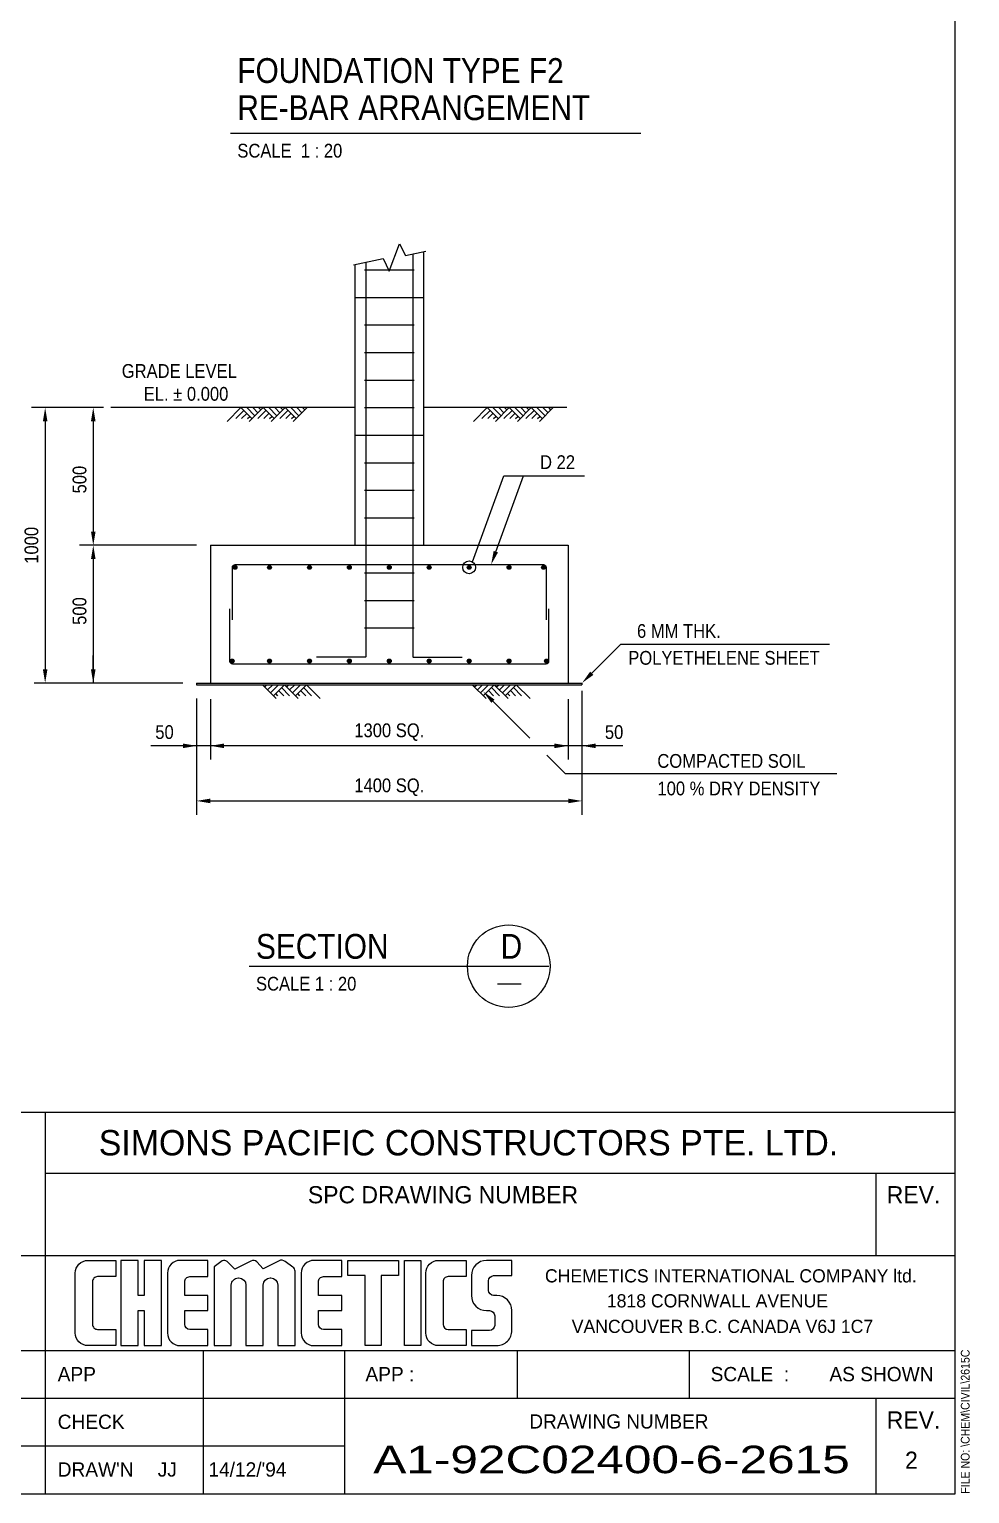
# Model space of a CAD drawing. Extents: x 300 to 83919, y 300 to 58945.
# Drawn here: x 66836 to 83919, y 300 to 26886 of the extents above; entities that cross this region are included whole.
import ezdxf
from ezdxf.enums import TextEntityAlignment as Align

# ---------------------------------------------------------------- set-up
doc = ezdxf.new("R2010")
doc.units = 0
doc.header["$LTSCALE"] = 1000
doc.linetypes.add('HIDDEN', pattern=[0])
doc.layers.get('0').update_dxf_attribs({"linetype": 'CONTINUOUS'})
for name, color, linetype in [('BAR', 1, 'CONTINUOUS'), ('DIM', 2, 'CONTINUOUS'), ('FORM', 1, 'CONTINUOUS')]:
    doc.layers.add(name, color=color, linetype=linetype)

msp = doc.modelspace()

# ---------------------------------------------------------------- linework, layer by layer
at = {"color": 0, "linetype": 'HIDDEN'}
for p, q in [((72750.82970820906, 22616.89293238763), (72750.82970820906, 17517.47226002674)), ((74000.82970820903, 17517.47226002667), (74000.82970820909, 22851.80099132327)), ((72750.829708209, 22017.4722600267), (74000.829708209, 22017.4722600267)), ((72750.829708209, 19517.47226002663), (74000.829708209, 19517.47226002663))]:
    msp.add_line(p, q, dxfattribs=at)
at = {"color": 0}
for p, q in [((72750.82970820906, 20017.4722600267), (68318.27858443563, 20017.4722600267)), ((70431.94049970897, 19767.4722600267), (70681.94049970897, 20017.4722600267)), ((70588.00651688696, 19817.4722600267), (70734.97350829796, 19964.43925143771)), ((70881.94049970896, 19817.47226002671), (70681.94049970896, 20017.4722600267)), ((70934.97350829795, 19870.5052686157), (70788.00651688695, 20017.4722600267)), ((70831.94049970896, 19767.4722600267), (71081.94049970896, 20017.4722600267)), ((70988.00651688693, 19923.5382772047), (70894.07253406494, 20017.4722600267)), ((70988.00651688695, 19817.4722600267), (71134.97350829795, 19964.43925143771)), ((71041.03952547592, 19976.57128579369), (71000.13855124291, 20017.47226002671)), ((71281.94049970894, 19817.47226002671), (71081.94049970894, 20017.4722600267)), ((71334.97350829793, 19870.5052686157), (71188.00651688693, 20017.4722600267)), ((71231.94049970894, 19767.4722600267), (71481.94049970894, 20017.4722600267)), ((71388.00651688692, 19923.5382772047), (71294.07253406492, 20017.4722600267)), ((71388.00651688693, 19817.4722600267), (71534.97350829793, 19964.43925143771)), ((71441.0395254759, 19976.57128579369), (71400.1385512429, 20017.47226002671)), ((71681.94049970893, 19817.47226002671), (71481.94049970893, 20017.4722600267)), ((71734.97350829792, 19870.5052686157), (71588.00651688692, 20017.4722600267)), ((71631.94049970893, 19767.4722600267), (71881.94049970893, 20017.4722600267)), ((71788.0065168869, 19923.5382772047), (71694.07253406491, 20017.4722600267)), ((71841.03952547589, 19976.57128579369), (71800.13855124288, 20017.47226002671)), ((76602.27135255055, 20017.47226002671), (74000.82970820906, 20017.47226002675)), ((74902.40504335462, 19767.47226002671), (75152.40504335462, 20017.47226002671)), ((75058.47106053261, 19817.47226002671), (75205.43805194361, 19964.43925143771)), ((75352.4050433546, 19817.47226002672), (75152.4050433546, 20017.47226002671)), ((75405.4380519436, 19870.50526861571), (75258.4710605326, 20017.47226002671)), ((75302.4050433546, 19767.47226002671), (75552.4050433546, 20017.47226002671)), ((75458.47106053258, 19923.53827720471), (75364.53707771059, 20017.47226002671)), ((75458.4710605326, 19817.47226002671), (75605.4380519436, 19964.43925143771)), ((75511.50406912157, 19976.5712857937), (75470.60309488856, 20017.47226002672)), ((75752.40504335459, 19817.47226002672), (75552.40504335459, 20017.47226002671)), ((75805.43805194358, 19870.50526861571), (75658.47106053258, 20017.47226002671)), ((75702.40504335459, 19767.47226002671), (75952.40504335459, 20017.47226002671)), ((75858.47106053257, 19923.53827720471), (75764.53707771057, 20017.47226002671)), ((75858.47106053258, 19817.47226002671), (76005.43805194358, 19964.43925143771)), ((75911.50406912155, 19976.5712857937), (75870.60309488855, 20017.47226002672)), ((76152.40504335458, 19817.47226002672), (75952.40504335458, 20017.47226002671)), ((76205.43805194357, 19870.50526861571), (76058.47106053257, 20017.47226002671)), ((76102.40504335458, 19767.47226002671), (76352.40504335458, 20017.47226002671)), ((76258.47106053255, 19923.53827720471), (76164.53707771056, 20017.47226002671)), ((76311.50406912154, 19976.5712857937), (76270.60309488853, 20017.47226002672)), ((70694.07253406494, 19817.4722600267), (70788.00651688695, 19911.40624284871)), ((70800.13855124293, 19817.47226002671), (70841.03952547594, 19858.37323425972)), ((71094.07253406492, 19817.4722600267), (71188.00651688693, 19911.40624284871)), ((71200.13855124291, 19817.47226002671), (71241.03952547592, 19858.37323425972)), ((71494.07253406491, 19817.4722600267), (71588.00651688692, 19911.40624284871)), ((71600.1385512429, 19817.47226002671), (71641.0395254759, 19858.37323425972)), ((75164.53707771059, 19817.47226002671), (75258.4710605326, 19911.40624284872)), ((75270.60309488857, 19817.47226002672), (75311.50406912158, 19858.37323425972)), ((75564.53707771057, 19817.47226002671), (75658.47106053258, 19911.40624284872)), ((75670.60309488856, 19817.47226002672), (75711.50406912157, 19858.37323425972)), ((75964.53707771056, 19817.47226002671), (76058.47106053257, 19911.40624284872)), ((76070.60309488855, 19817.47226002672), (76111.50406912155, 19858.37323425972)), ((70125.82970820897, 17517.4722600267), (76625.829708209, 17517.4722600268)), ((70125.82970820897, 17517.4722600267), (70125.82970820901, 15017.4722600267)), ((76625.829708209, 17517.4722600268), (76625.82970820897, 15017.4722600267)), ((69875.82970820901, 15017.4722600267), (76875.82970820897, 15017.4722600267)), ((69875.82970820901, 15017.4722600267), (69875.82970820901, 14987.4722600267)), ((69875.82970820901, 14987.4722600267), (76875.82970820897, 14987.4722600267)), ((71321.25414677794, 14737.47226002669), (71071.25414677794, 14987.47226002669)), ((71112.15512101096, 14946.57128579369), (71153.05609524398, 14987.4722600267)), ((71165.18812959996, 14893.53827720469), (71259.12211242196, 14987.47226002669)), ((71218.22113818894, 14840.5052686157), (71365.18812959993, 14987.47226002669)), ((71271.25414677794, 14787.4722600267), (71471.25414677794, 14987.47226002669)), ((71565.18812959993, 14787.47226002669), (71418.22113818894, 14934.4392514377)), ((71721.25414677791, 14737.47226002669), (71471.25414677791, 14987.47226002669)), ((71512.15512101096, 14946.57128579369), (71553.05609524396, 14987.4722600267)), ((71565.18812959993, 14893.53827720469), (71659.12211242193, 14987.47226002669)), ((71618.22113818894, 14840.5052686157), (71765.18812959993, 14987.47226002669)), ((71671.25414677791, 14787.4722600267), (71871.25414677791, 14987.47226002669)), ((71965.1881295999, 14787.47226002669), (71818.2211381889, 14934.4392514377)), ((72121.25414677791, 14737.47226002669), (71871.25414677791, 14987.47226002669)), ((75132.50795816265, 14737.47226002669), (74882.50795816265, 14987.47226002669)), ((74923.40893239567, 14946.57128579369), (74964.3099066287, 14987.4722600267)), ((74976.44194098467, 14893.53827720469), (75070.37592380667, 14987.47226002669)), ((75029.47494957365, 14840.5052686157), (75176.44194098465, 14987.47226002669)), ((75082.50795816265, 14787.4722600267), (75282.50795816265, 14987.47226002669)), ((75376.44194098465, 14787.47226002669), (75229.47494957365, 14934.4392514377)), ((75532.50795816262, 14737.47226002669), (75282.50795816262, 14987.47226002669)), ((75323.40893239567, 14946.57128579369), (75364.30990662867, 14987.4722600267)), ((75376.44194098465, 14893.53827720469), (75470.37592380664, 14987.47226002669)), ((75429.47494957365, 14840.5052686157), (75576.44194098465, 14987.47226002669)), ((75482.50795816262, 14787.4722600267), (75682.50795816262, 14987.47226002669)), ((75776.44194098462, 14787.47226002669), (75629.47494957362, 14934.4392514377)), ((75932.50795816262, 14737.47226002669), (75682.50795816262, 14987.47226002669)), ((76875.82970820897, 15017.4722600267), (76875.82970820897, 14987.4722600267)), ((71353.05609524396, 14787.4722600267), (71312.15512101096, 14828.37323425971)), ((71459.12211242196, 14787.47226002669), (71365.18812959993, 14881.40624284871)), ((71753.05609524396, 14787.4722600267), (71712.15512101093, 14828.37323425971)), ((71859.12211242193, 14787.47226002669), (71765.18812959993, 14881.40624284871)), ((75164.30990662867, 14787.4722600267), (75123.40893239567, 14828.37323425971)), ((75270.37592380667, 14787.47226002669), (75176.44194098465, 14881.40624284871)), ((75564.30990662867, 14787.4722600267), (75523.40893239564, 14828.37323425971)), ((75670.37592380664, 14787.47226002669), (75576.44194098465, 14881.40624284871))]:
    msp.add_line(p, q, dxfattribs=at)
msp.add_lwpolyline([(72724.60593913388, 22611.51661103902), (73264.04561624583, 22722.11097464989), (73374.6992211632, 22494.01028236543), (73561.42885603113, 22991.68491861431), (73672.08341898842, 22777.40815645532), (74038.62564086705, 22860.35392916348)], dxfattribs=at)
at = {"layer": 'BAR', "color": 0, "linetype": 'HIDDEN'}
for p, q in [((72925.8297082091, 22517.47226002664), (73825.82970820891, 22517.47226002665)), ((72925.8297082091, 22017.47226002676), (73825.82970820891, 22017.47226002675)), ((72925.8297082091, 21517.47226002676), (73825.82970820891, 21517.47226002675)), ((72925.8297082091, 21017.47226002675), (73825.82970820891, 21017.47226002676)), ((72925.8297082091, 20517.47226002675), (73825.82970820891, 20517.47226002676)), ((72925.8297082091, 20017.47226002675), (73825.82970820891, 20017.47226002676)), ((72925.8297082091, 19517.47226002675), (73825.82970820891, 19517.47226002676)), ((72925.8297082091, 19017.47226002675), (73825.82970820891, 19017.47226002676)), ((72925.8297082091, 18517.47226002675), (73825.82970820891, 18517.47226002676)), ((72925.8297082091, 18017.47226002675), (73825.82970820891, 18017.47226002676)), ((72925.8297082091, 17517.47226002676), (73825.82970820891, 17517.47226002675)), ((72925.8297082091, 17017.47226002676), (73825.82970820891, 17017.47226002675)), ((72925.8297082091, 16517.47226002676), (73825.82970820891, 16517.47226002675)), ((72925.8297082091, 16017.47226002676), (73825.82970820891, 16017.47226002675))]:
    msp.add_line(p, q, dxfattribs=at)
for points in [[(72950.82970820904, 22657.89635438394), (72950.82970820913, 15497.4722600267, -0.4142135623730988), (72940.82970820913, 15487.4722600267), (72050.97401038681, 15487.4722600267)], [(73800.82970820898, 22806.54248206718), (73800.8297082089, 15497.4722600267, 0.4142135623730988), (73810.8297082089, 15487.4722600267), (74700.68540603122, 15487.4722600267)]]:
    msp.add_lwpolyline(points, format="xyb", dxfattribs=at)
at = {"layer": 'BAR', "color": 0}
for points in [[(70525.82970820894, 16167.47226002681), (70525.82970820891, 17117.47226002676, -0.4142135623731062), (70575.82970820891, 17167.47226002676), (76175.82970820906, 17167.47226002676, -0.4142135623731184), (76225.82970820906, 17117.47226002676), (76225.82970820903, 16167.4722600268)], [(70475.82970820896, 16367.4722600268), (70475.82970820896, 15417.47226002667, 0.4142135623730864), (70525.82970820896, 15367.47226002667), (76225.829708209, 15367.47226002671, 0.4142135623730864), (76275.829708209, 15417.47226002671), (76275.829708209, 16367.4722600268)]]:
    msp.add_lwpolyline(points, format="xyb", dxfattribs=at)
for centre, radius in [((70574.10431252662, 17117.22918452563), 35), ((70574.10431252662, 17117.22918452563), 25), ((70574.10431252662, 17117.22918452563), 15), ((70574.10431252662, 17117.22918452563), 5), ((71200.829708209, 17117.22918452561), 35), ((71200.829708209, 17117.22918452561), 25), ((71200.829708209, 17117.22918452561), 15), ((71200.829708209, 17117.22918452561), 5), ((71925.829708209, 17117.22918452561), 35), ((71925.829708209, 17117.22918452561), 25), ((71925.829708209, 17117.22918452561), 15), ((71925.829708209, 17117.22918452561), 5), ((72650.829708209, 17117.22918452561), 35), ((72650.829708209, 17117.22918452561), 25), ((72650.829708209, 17117.22918452561), 15), ((72650.829708209, 17117.22918452561), 5), ((73375.829708209, 17117.22918452561), 35), ((73375.829708209, 17117.22918452561), 25), ((73375.829708209, 17117.22918452561), 15), ((73375.829708209, 17117.22918452561), 5), ((74100.829708209, 17117.22918452561), 35), ((74100.829708209, 17117.22918452561), 25), ((74100.829708209, 17117.22918452561), 15), ((74100.829708209, 17117.22918452561), 5), ((74825.829708209, 17117.22918452561), 35), ((74825.829708209, 17117.22918452561), 25), ((74825.829708209, 17117.22918452561), 15), ((74825.829708209, 17117.22918452561), 5), ((75550.829708209, 17117.22918452561), 35), ((75550.829708209, 17117.22918452561), 25), ((75550.829708209, 17117.22918452561), 15), ((75550.829708209, 17117.22918452561), 5), ((76177.55510389138, 17117.22918452563), 35), ((76177.55510389138, 17117.22918452563), 25), ((76177.55510389138, 17117.22918452563), 15), ((76177.55510389138, 17117.22918452563), 5), ((70520.30302036637, 15417.71533552788), 35), ((70520.30302036637, 15417.71533552788), 25), ((70520.30302036637, 15417.71533552788), 15), ((70520.30302036637, 15417.71533552788), 5), ((71200.829708209, 15417.71533552788), 35), ((71200.829708209, 15417.71533552788), 25), ((71200.829708209, 15417.71533552788), 15), ((71200.829708209, 15417.71533552788), 5), ((71925.829708209, 15417.71533552788), 35), ((71925.829708209, 15417.71533552788), 25), ((71925.829708209, 15417.71533552788), 15), ((71925.829708209, 15417.71533552788), 5), ((72650.829708209, 15417.71533552788), 35), ((72650.829708209, 15417.71533552788), 25), ((72650.829708209, 15417.71533552788), 15), ((72650.829708209, 15417.71533552788), 5), ((73375.829708209, 15417.71533552788), 35), ((73375.829708209, 15417.71533552788), 25), ((73375.829708209, 15417.71533552788), 15), ((73375.829708209, 15417.71533552788), 5), ((74100.829708209, 15417.71533552788), 35), ((74100.829708209, 15417.71533552788), 25), ((74100.829708209, 15417.71533552788), 15), ((74100.829708209, 15417.71533552788), 5), ((74825.829708209, 15417.71533552788), 35), ((74825.829708209, 15417.71533552788), 25), ((74825.829708209, 15417.71533552788), 15), ((74825.829708209, 15417.71533552788), 5), ((75550.829708209, 15417.71533552788), 35), ((75550.829708209, 15417.71533552788), 25), ((75550.829708209, 15417.71533552788), 15), ((75550.829708209, 15417.71533552788), 5), ((76231.35639605159, 15417.71533552788), 35), ((76231.35639605159, 15417.71533552788), 25), ((76231.35639605159, 15417.71533552788), 15), ((76231.35639605159, 15417.71533552788), 5)]:
    msp.add_circle(centre, radius, dxfattribs=at)
at = {"layer": 'DIM', "color": 0}
for p, q in [((70490.82072233134, 24999.99999999999), (77943.61474452665, 24999.99999999999)), ((68184.48906963441, 20017.4722600267), (66875.22852675653, 20017.4722600267)), ((67125.22852675653, 19767.4722600267), (67125.22852675653, 15267.4722600267)), ((67998.50141174148, 19767.4722600267), (67998.50141174148, 17767.4722600267)), ((74887.07590927463, 17215.46223459187), (75457.51511381142, 18777.8112699513)), ((75310.8079712853, 17402.30879058804), (75813.02644001937, 18777.8112699513)), ((75457.51511381142, 18777.8112699513), (76920.58112170064, 18777.8112699513)), ((69875.82970820897, 17517.4722600267), (67748.50141174148, 17517.4722600267)), ((67998.50141174148, 17267.4722600267), (67998.50141174148, 15017.4722600267)), ((77052.60640350562, 15194.24895532334), (77582.93648939554, 15724.57904121324)), ((77582.93648939554, 15724.57904121324), (81372.33278149662, 15724.57904121324)), ((67998.50141174148, 15267.4722600267), (67998.50141174148, 15517.4722600267)), ((69625.82970820901, 15017.4722600267), (66925.82447778982, 15017.4722600267)), ((69875.82970820901, 14737.4722600267), (69875.82970820901, 12627.19728088884)), ((70125.82970820901, 14727.38613474039), (70125.82970820901, 13627.19728088884)), ((75259.060859736, 14686.56109633841), (75929.71087558399, 14015.91108049042)), ((76625.82970820898, 14727.38613474039), (76625.82970820898, 13627.19728088884)), ((76875.82970820897, 14877.19728088884), (76875.82970820897, 12627.19728088884)), ((77616.34135075368, 13877.19728088884), (69046.93836747577, 13877.19728088884)), ((76237.33209639242, 13708.289859682), (76568.42467518557, 13377.19728088885)), ((76568.42467518557, 13377.19728088885), (81506.34239530063, 13377.19728088885)), ((70125.82970820901, 12877.19728088884), (76625.82970820897, 12877.19728088884)), ((70829.73770005806, 9877.197280888842), (76274.30425225745, 9877.197280888842)), ((75343.43439353922, 9557.212830444867), (75772.76405755566, 9557.212830444867))]:
    msp.add_line(p, q, dxfattribs=at)
for centre, radius in [((74825.829708209, 17117.22918452561), 115.7619508746429), ((75545.47178104862, 9877.197280888842), 750)]:
    msp.add_circle(centre, radius, dxfattribs=at)
for points in [[(67083.56186008986, 19767.4722600267), (67166.8951934232, 19767.4722600267), (67125.22852675653, 20017.4722600267)], [(67956.83474507481, 19767.4722600267), (68040.16807840815, 19767.4722600267), (67998.50141174148, 20017.4722600267)], [(67956.83474507481, 17767.4722600267), (68040.16807840815, 17767.4722600267), (67998.50141174148, 17517.4722600267)], [(67956.83474507481, 17267.4722600267), (68040.16807840815, 17267.4722600267), (67998.50141174148, 17517.4722600267)], [(75349.94739304553, 17388.01834708942), (75271.6685495251, 17416.59923408666), (75225.0653102936, 17167.47226002676)], [(67083.56186008986, 15267.4722600267), (67166.8951934232, 15267.4722600267), (67125.22852675653, 15017.4722600267)], [(67956.83474507481, 15267.4722600267), (68040.16807840815, 15267.4722600267), (67998.50141174148, 15017.4722600267)], [(77082.06918605506, 15164.7861727739), (77023.14362095618, 15223.71173787278), (76875.82970820898, 15017.4722600267)], [(75288.52364228544, 14716.02387888785), (75229.59807718656, 14657.09831378897), (75082.28416443936, 14863.33779163505)], [(69625.82970820904, 13918.86394755551), (69625.82970820904, 13835.53061422218), (69875.82970820904, 13877.19728088884)], [(70375.82970820901, 13918.86394755551), (70375.82970820901, 13835.53061422218), (70125.82970820901, 13877.19728088884)], [(76375.82970820898, 13918.86394755551), (76375.82970820898, 13835.53061422218), (76625.82970820898, 13877.19728088884)], [(77125.82970820896, 13918.86394755551), (77125.82970820896, 13835.53061422218), (76875.82970820896, 13877.19728088884)], [(70125.82970820901, 12918.86394755551), (70125.82970820901, 12835.53061422218), (69875.82970820901, 12877.19728088884)], [(76625.82970820897, 12918.86394755551), (76625.82970820897, 12835.53061422218), (76875.82970820897, 12877.19728088884)]]:
    msp.add_solid(points, dxfattribs=at)
at = {"layer": 'FORM', "color": 0}
for p, q in [((83652.44755244756, 300), (83652.44755244756, 58945.11723195994)), ((56903.33831348355, 7223.8518464), (83652.44755244756, 7223.851846400001)), ((67128.24159915902, 6119.8518464), (83652.44755244756, 6119.8518464)), ((82218.3257785598, 4627.407404000001), (82218.3257785598, 6119.851846400001)), ((72569.19566315075, 2896.444442399998), (56903.33831348355, 2896.444442400001)), ((69993.19566315075, 2896.444442399999), (69993.19566315075, 300)), ((83652.44755244756, 2896.444442399998), (72569.19566315076, 2896.444442399999)), ((75697.19566315076, 2896.444442399998), (75697.19566315075, 2030.9629616)), ((78825.19566315076, 2896.444442399962), (78825.19566315075, 2030.962961599964)), ((72569.19566315075, 2030.9629616), (56903.33831348355, 2030.962961600003)), ((83652.44755244756, 2030.9629616), (72569.19566315076, 2030.962961600001)), ((82218.3257785598, 300), (82218.3257785598, 2030.9629616)), ((72569.19566315075, 1165.481480800003), (56903.33831348355, 1165.481480800004)), ((300, 300), (83652.44755244756, 300))]:
    msp.add_line(p, q, dxfattribs=at)
at = {"layer": 'FORM', "color": 0, "linetype": 'CONTINUOUS'}
for p, q in [((67128.24159915902, 300), (67128.24159915902, 7223.851846400001)), ((300, 4627.407404000001), (83652.44755244756, 4627.407404)), ((72569.19566315075, 300), (72569.19566315076, 2896.444442399999))]:
    msp.add_line(p, q, dxfattribs=at)
at = {"layer": 'FORM', "color": 0}
for points in [[(67672.11091720396, 4305.407403999956, -0.4142135623730977), (67902.11091720396, 4535.407403999959), (68408.11091720396, 4535.407403999959), (68408.11091720396, 4241.007403999958), (68076.91091720395, 4241.007403999958, 0.4142135623730984), (67984.91091720395, 4149.007403999957), (67984.91091720396, 3374.844442399954, 0.4142135623730888), (68076.91091720395, 3282.844442399957), (68408.11091720396, 3282.844442399956), (68408.11091720396, 2988.444442399957), (67902.11091720397, 2988.444442399957, -0.4142135623730923), (67672.11091720397, 3218.444442399954)], [(71664.91091720395, 4338.785782446192, 0.2455593369827397), (71625.43486659357, 4414.318786758984), (71482.89254747255, 4513.439503901224, 0.3345492943685248), (71373.00878109496, 4527.036365412102), (71082.59146423815, 4380.682473217236), (70972.4970835483, 4509.531874236181, 0.3345492943685248), (70862.61331717072, 4523.12873574706), (70572.19600031391, 4376.774843552195), (70428.82664724361, 4514.706980188949, 0.3345492943685054), (70340.91963414154, 4525.584469397649), (70192.91091720393, 4418.07216554451), (70192.91091720393, 2988.444442399999), (70505.71091720395, 2988.444442399999), (70505.71091720395, 4088.687970867496, -0.4142135623730951), (70634.51091720394, 4217.487970867496), (70643.71091720395, 4217.487970867496, -0.4142135623730951), (70772.51091720395, 4088.687970867496), (70772.51091720395, 2988.444442399999), (71085.31091720394, 2988.444442399999), (71085.31091720394, 4088.687970867496, -0.4142135623730951), (71214.11091720394, 4217.487970867496), (71223.31091720395, 4217.487970867496, -0.4142135623730951), (71352.11091720396, 4088.687970867496), (71352.11091720396, 2988.444442399999), (71664.91091720395, 2988.444442399999)], [(74038.51091720397, 4305.407404, -0.4142135623730977), (74268.51091720397, 4535.407404000001), (74774.51091720398, 4535.407404000001), (74774.51091720398, 4241.007404000002), (74443.31091720397, 4241.007404000002, 0.4142135623730984), (74351.31091720397, 4149.007404), (74351.31091720397, 3374.844442399999, 0.4142135623730888), (74443.31091720397, 3282.8444424), (74774.51091720398, 3282.8444424), (74774.51091720398, 2988.444442399999), (74268.51091720398, 2988.444442399999, -0.4142135623730923), (74038.51091720398, 3218.444442399998)], [(75289.71091720396, 3531.925923200004), (75289.71091720396, 3356.444442399998, -0.4142135623730938), (75197.71091720398, 3264.444442399998), (74866.51091720397, 3264.444442399996), (74866.51091720397, 2988.444442399998), (75326.51091720397, 2988.444442399999, 0.4142135623730998), (75602.51091720397, 3264.444442400004), (75602.51091720397, 3623.925923200003, 0.4142135623730943), (75326.51091720397, 3899.925923200003), (75271.31091720397, 3899.925923200003, -0.4142135623730945), (75179.31091720397, 3991.925923200003), (75179.31091720397, 4167.407404000001, -0.4142135623730951), (75271.31091720397, 4259.407404000001), (75602.51091720397, 4259.407404000001), (75602.51091720397, 4535.407404000001), (75142.51091720397, 4535.407404000001, 0.4142135623730902), (74866.51091720397, 4259.407404000007), (74866.51091720397, 3899.925923200003, 0.4142135623730951), (75142.51091720395, 3623.925923200003), (75197.71091720398, 3623.925923200004, -0.4142135623730951)]]:
    msp.add_lwpolyline(points, format="xyb", close=True, dxfattribs=at)
for points in [[(69236.11091720394, 4535.407404000001), (68923.31091720394, 4535.407404000001), (68923.31091720394, 3899.925923200003), (68812.91091720395, 3899.925923200003), (68812.91091720395, 4535.407404000001), (68500.11091720394, 4535.407404000001), (68500.11091720396, 2988.444442399999), (68812.91091720395, 2988.444442399999), (68812.91091720395, 3623.925923200003), (68923.31091720394, 3623.925923200003), (68923.31091720394, 2988.444442399999), (69236.11091720394, 2988.444442399999)], [(73652.11091720391, 4535.407403999962), (73946.51091720392, 4535.407403999962), (73946.51091720397, 2988.44444239996), (73652.11091720391, 2988.44444239996)]]:
    msp.add_lwpolyline(points, close=True, dxfattribs=at)
at = {"layer": 'FORM', "color": 0, "linetype": 'CONTINUOUS'}
for points in [[(69751.31091720394, 3282.8444424, -0.4142135623730888), (69659.31091720395, 3374.844442399999), (69659.31091720395, 3623.925923200017), (70082.51091720394, 3623.925923200017), (70082.51091720394, 3899.925923200015), (69659.31091720395, 3899.925923200017), (69659.31091720393, 4149.007404, -0.4142135623730985), (69751.31091720393, 4241.007404000002), (70082.51091720394, 4241.007404000002), (70082.51091720394, 4535.407404000001), (69576.51091720392, 4535.407404000001, 0.4142135623730977), (69346.51091720394, 4305.407404), (69346.51091720395, 3218.444442399998, 0.4142135623730924), (69576.51091720397, 2988.444442399999), (70082.51091720394, 2988.444442399999), (70082.51091720394, 3282.8444424)], [(72180.11091720393, 3282.8444424, -0.4142135623730888), (72088.11091720393, 3374.844442399999), (72088.11091720393, 3623.925923200017), (72511.31091720391, 3623.925923200017), (72511.31091720391, 3899.925923200015), (72088.11091720393, 3899.925923200017), (72088.11091720391, 4149.007404, -0.4142135623730985), (72180.11091720391, 4241.007404000002), (72511.31091720391, 4241.007404000002), (72511.31091720391, 4535.407404000001), (72005.31091720391, 4535.407404000001, 0.4142135623730977), (71775.31091720391, 4305.407404), (71775.31091720394, 3218.444442399998, 0.4142135623730924), (72005.31091720394, 2988.444442399999), (72511.31091720391, 2988.444442399999), (72511.31091720391, 3282.8444424)]]:
    msp.add_lwpolyline(points, format="xyb", close=True, dxfattribs=at)
msp.add_lwpolyline([(72934.51091720392, 2988.444442399999), (72934.51091720394, 4259.407404000002), (72621.71091720392, 4259.407404000002), (72621.71091720392, 4535.407404000001), (73541.71091720393, 4535.407404000001), (73541.71091720392, 4259.407404000002), (73228.91091720393, 4259.407404000002), (73228.91091720393, 2988.444442399999)], close=True, dxfattribs=at)

# ---------------------------------------------------------------- texts
at = {"color": 0, "width": 0.971994414250596}
msp.add_text('A1-92C02400-6-2615', height=500, dxfattribs=at).set_placement((73085.04285860607, 672.057929367928), (81740.42169026614, 672.057929367928), align=Align.FIT)
at = {"layer": 'DIM', "color": 0, "width": 0.9}
for s, height, p in [('FOUNDATION TYPE F2', 450, (70615.31649591557, 25777.08452603408)), ('RE-BAR ARRANGEMENT', 450, (70615.31649591557, 25101.62595935552)), ('SCALE  1 : 20', 250, (70615.31649591557, 24481.88406759518)), ('SECTION', 450, (70954.23347364229, 9877.197280888842)), ('D', 450, (75398.7367799644, 9877.197280888842)), ('SCALE 1 : 20', 250, (70954.23347364229, 9359.08134848403))]:
    msp.add_text(s, height=height, dxfattribs=at).set_placement(p, align=Align.BOTTOM_LEFT)
for s, p in [('GRADE LEVEL', (70606.18348177036, 20682.66874065414)), ('EL. %%P 0.000', (70452.3234283902, 20267.4722600267))]:
    msp.add_text(s, height=250, dxfattribs=at).set_placement(p, align=Align.MIDDLE_RIGHT)
for s, p in [('D 22', (76113.9336258135, 19027.81126995132)), ('POLYETHELENE SHEET', (77716.58089257259, 15474.57904121324)), ('COMPACTED SOIL', (78244.43639611786, 13603.54088745858)), ('100 % DRY DENSITY', (78246.52857298458, 13103.54088745858))]:
    msp.add_text(s, height=250, dxfattribs=at).set_placement(p, align=Align.MIDDLE_LEFT)
for p in [(67748.50141174148, 18710.38605966405), (67748.50141174148, 16324.55846038935)]:
    msp.add_text('500', height=250, rotation=90, dxfattribs=at).set_placement(p, align=Align.MIDDLE)
msp.add_text('1000', height=250, rotation=90, dxfattribs=at).set_placement((66875.22852675653, 17517.4722600267), align=Align.MIDDLE_CENTER)
for s, p in [('6 MM THK.', (78635.81624402641, 15962.75213629527)), ('1300 SQ.', (73375.829708209, 14127.19728088884)), ('1400 SQ.', (73375.829708209, 13127.19728088884))]:
    msp.add_text(s, height=250, dxfattribs=at).set_placement(p, align=Align.MIDDLE)
for p in [(69292.8328303136, 14127.19728088884), (77458.8265861044, 14127.19728088884)]:
    msp.add_text('50', height=250, dxfattribs=at).set_placement(p, align=Align.MIDDLE_CENTER)
at = {"layer": 'FORM', "color": 0}
for s, height, p in [('SIMONS PACIFIC CONSTRUCTORS PTE. LTD.', 459.9999999999999, (68098.91989747217, 6442.002191517544)), ('SPC DRAWING NUMBER', 311.573333088, (71896.99044009321, 5572.130583897973)), ('REV.', 311.573333088, (82411.23506575992, 5572.130583897973)), ('CHEMETICS INTERNATIONAL COMPANY ltd.', 239.2, (76203.22856014341, 4135.791885335582)), ('1818 CORNWALL AVENUE', 239.2, (77327.61836877372, 3682.292704495777)), ('VANCOUVER B.C. CANADA V6J 1C7', 239.2, (76689.45108847991, 3218.346083514402)), ('APP', 259.6444442399999, (67352.5228821827, 2341.026449661494)), ('APP :', 259.6444442399999, (72942.64606055935, 2341.026449661485)), ('SCALE  :', 259.6444442399999, (79212.31466633578, 2341.026449661485)), ('AS SHOWN', 259.6444442399999, (81370.45478242834, 2341.026449661485)), ('CHECK', 259.6444442399999, (67352.5228821827, 1475.544968861497)), ('DRAWING NUMBER', 257.6, (75920.05905944014, 1483.241699097972)), ('REV.', 311.573333088, (82411.23506575992, 1483.241699097973)), ('2', 311.573333088, (82743.74593540058, 752.2115368232492)), ("DRAW'N", 259.6444442399999, (67352.5228821827, 610.063488061499)), ('JJ', 259.6444442399999, (69169.84456336327, 610.063488061499)), ("14/12/'94", 259.6444442399999, (70090.5662614708, 610.063488061499))]:
    msp.add_text(s, height=height, dxfattribs=at).set_placement(p)
at = {"layer": 'FORM', "color": 0, "width": 0.9}
msp.add_text('FILE NO: \\CHEM\\CIVIL\\2615C', height=159, rotation=90, dxfattribs=at).set_placement((83964.03673733363, 300), align=Align.BOTTOM_LEFT)

doc.saveas('drawing.dxf')
